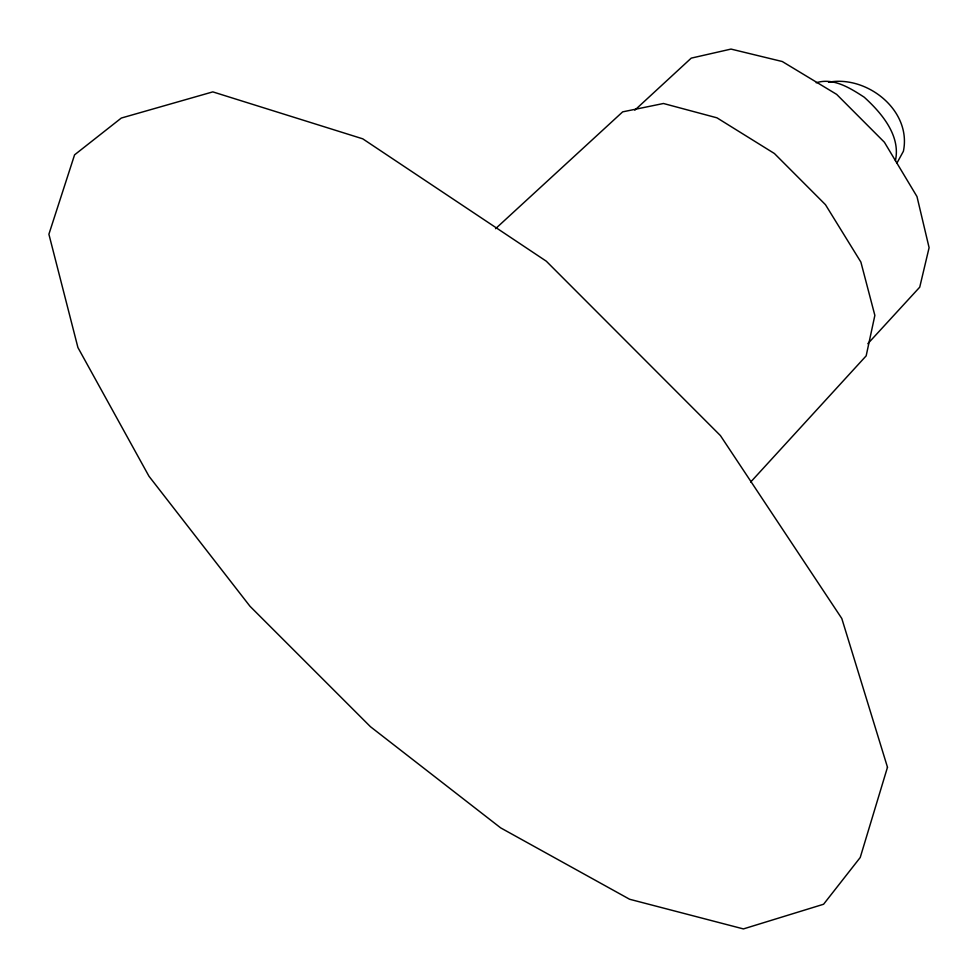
<?xml version="1.0" encoding="UTF-8"?>
<svg xmlns="http://www.w3.org/2000/svg" width="978" height="978" viewBox="0 0 978 978"><rect width="100%" height="100%" fill="white"/><g stroke="black" fill="none" stroke-linecap="round" stroke-linejoin="round"><path stroke-width="1.47" d="M895.432 160.551C900.897 135.575 881.459 112.849 864.161 97.152C850.249 88.167 833.403 77.323 816.202 82.775M896.826 163.277L903.403 151.248C911.826 110.367 866.936 75.013 828.525 82.238M750.688 482.032L866.166 355.858L874.858 315.381L860.885 262.08L825.469 204.683L774.405 153.509L716.96 117.825L663.451 103.497L622.668 111.859L495.553 228.693M867.841 343.681L919.736 287.165L929.1 247.678L916.985 196.578L884.405 142.25L836.655 94.377L782.29 61.528L731.018 49.083L691.238 58.13L634.82 110.172M887.486 767.253L860.224 857.51L823.586 904.247L743.414 928.917L629.612 899.259L500.65 827.865L370.479 726.727L249.989 606.262L148.974 476.237L77.922 347.545L48.9 234.231L74.572 154.842L121.321 118.045L212.813 91.883L362.752 138.827L546.299 261.199L720.419 435.589L841.801 618.499L887.486 767.253"/></g></svg>
